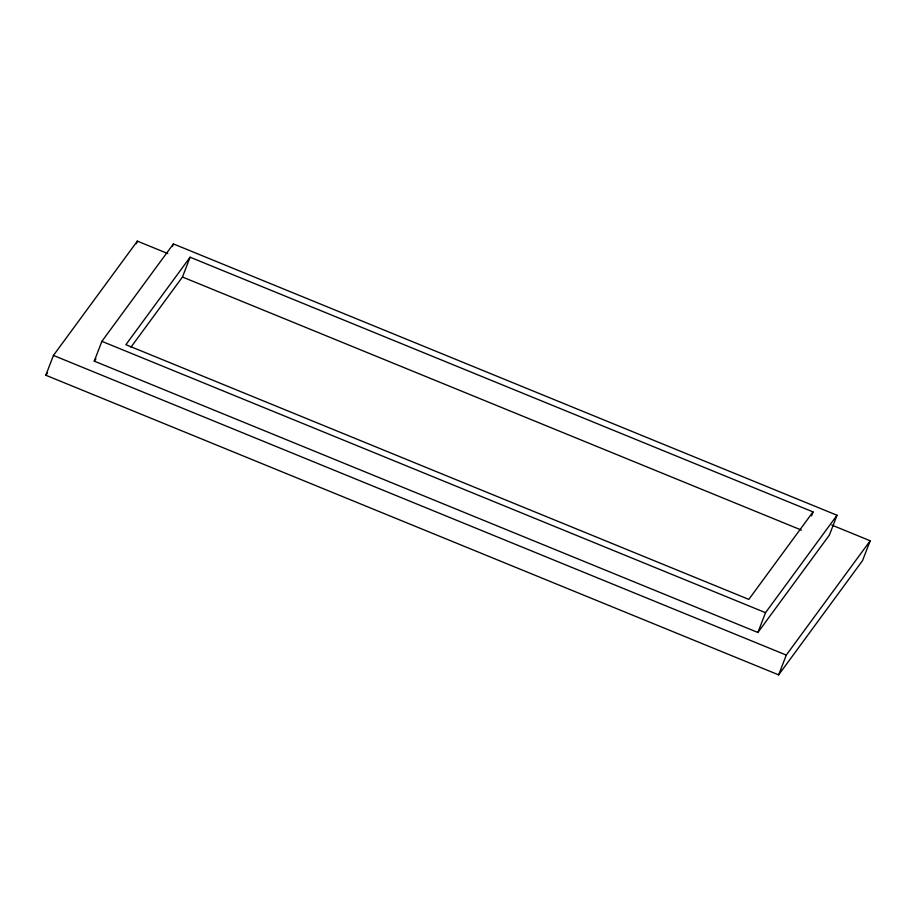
<?xml version="1.0" encoding="UTF-8"?>
<svg xmlns="http://www.w3.org/2000/svg" width="916" height="916" viewBox="0 0 916 916"><rect width="100%" height="100%" fill="white"/><g stroke="black" fill="none" stroke-linecap="round" stroke-linejoin="round"><path stroke-width="1.37" d="M831.842 525.086L870.2 540.772L862.563 560.569L778.646 674.874L45.8 375.228L53.437 355.431L137.354 241.126L167.777 253.56M136.335 243.77L137.354 241.126M94.245 361.133L101.894 341.336L173.399 243.919L837.029 515.261L829.392 535.07L757.887 632.475L94.245 361.133L95.928 358.843M172.38 246.564L173.399 243.919M130.931 347.221L182.467 277.021L190.104 257.213L813.03 511.907L811.496 515.868M757.887 632.475L765.524 612.678L837.029 515.261M778.646 674.874L786.283 655.077L870.2 540.772M45.8 375.228L47.483 372.949M190.104 257.213L125.893 344.679L748.819 599.385L813.03 511.907M182.467 277.021L801.42 530.089M101.894 341.336L765.524 612.678M53.437 355.431L786.283 655.077"/></g></svg>
